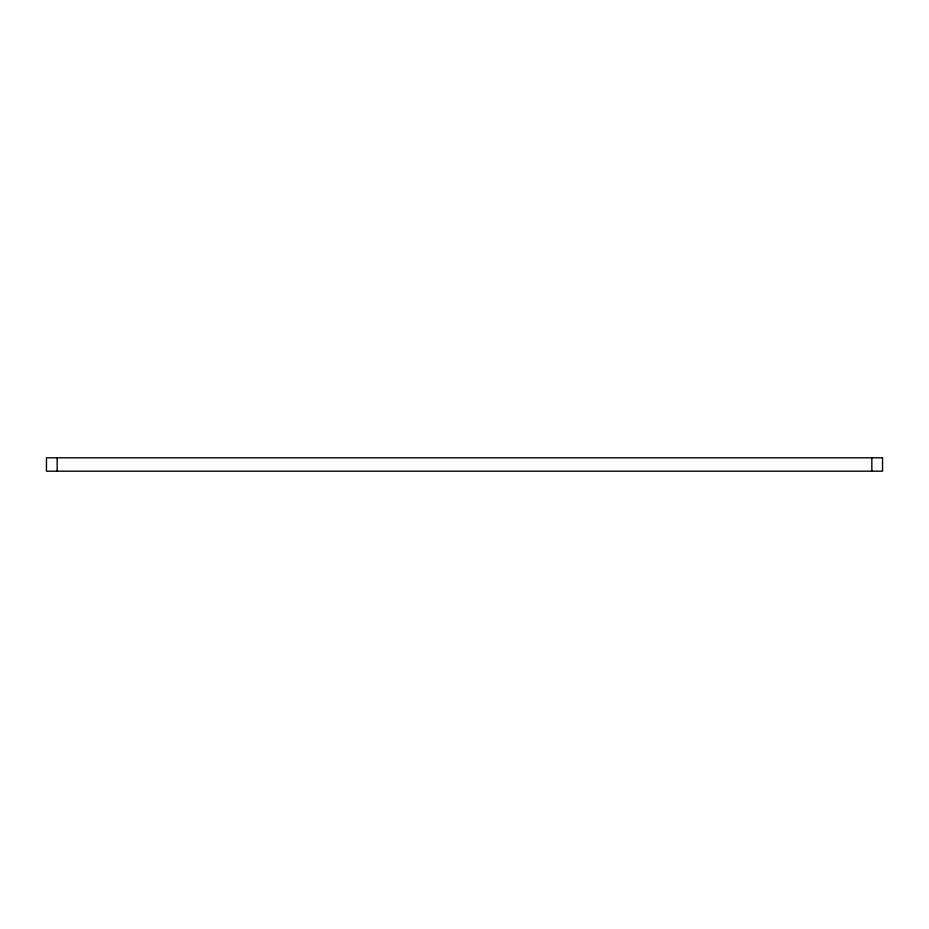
<?xml version="1.0" encoding="UTF-8"?>
<svg xmlns="http://www.w3.org/2000/svg" width="929" height="929" viewBox="0 0 929 929"><rect width="100%" height="100%" fill="white"/><g stroke="black" fill="none" stroke-linecap="round" stroke-linejoin="round"><path stroke-width="1.39" d="M871.843 457.811L871.843 471.189M57.157 457.811L57.157 471.189M882.527 457.811L46.473 457.811L46.45 471.189L882.527 471.189L882.55 457.811"/></g></svg>
